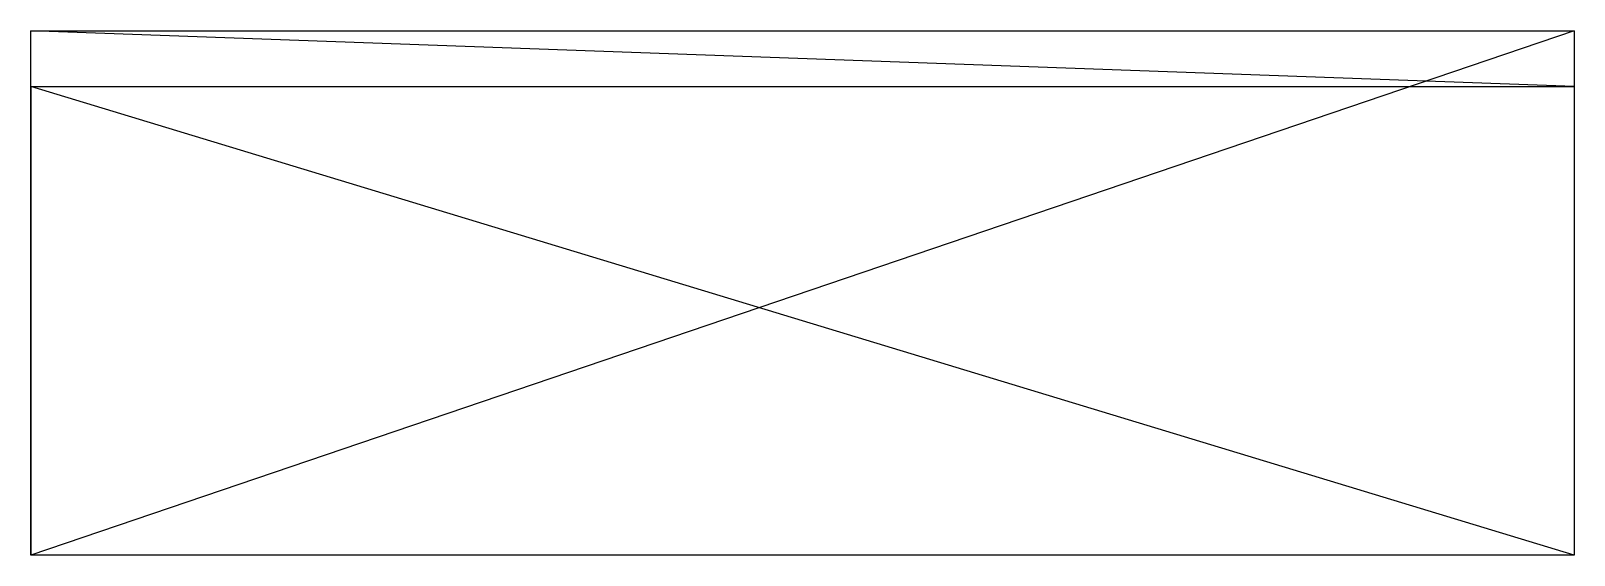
# Model space of a CAD drawing. Extents: x 555 to 1055, y 4426 to 4596.
import ezdxf

# ---------------------------------------------------------------- set-up
doc = ezdxf.new("R2010")
doc.units = 0
doc.layers.add('LAYER0', color=7, linetype='CONTINUOUS')

msp = doc.modelspace()

# ---------------------------------------------------------------- linework, layer by layer
at = {"layer": 'LAYER0'}
for p, q in [((1054.943, 4595.93, 0), (554.9434, 4425.93, 0)), ((554.9434, 4425.93, 0), (554.9434, 4595.93, 0)), ((554.9434, 4595.93, 0), (1054.943, 4595.93, 0)), ((554.9434, 4577.93, 18), (554.9434, 4595.93, 0)), ((554.9434, 4577.93, 18), (554.9434, 4595.93, 3)), ((554.9434, 4595.93, 3), (554.9434, 4595.93, 0)), ((554.9434, 4595.93, 3), (1054.943, 4595.93, 0)), ((554.9434, 4595.93, 3), (1054.943, 4595.93, 3)), ((1054.943, 4577.93, 18), (554.9434, 4595.93, 3)), ((1054.943, 4595.93, 0), (1054.943, 4425.93, 0)), ((1054.943, 4595.93, 0), (1054.943, 4425.93, 18)), ((1054.943, 4595.93, 0), (1054.943, 4577.93, 18)), ((1054.943, 4595.93, 0), (1054.943, 4595.93, 3)), ((1054.943, 4595.93, 3), (1054.943, 4577.93, 18)), ((554.9434, 4577.93, 18), (554.9434, 4425.93, 0)), ((554.9434, 4425.93, 18), (554.9434, 4577.93, 18)), ((554.9434, 4577.93, 18), (1054.943, 4577.93, 18)), ((1054.943, 4425.93, 18), (554.9434, 4577.93, 18)), ((1054.943, 4577.93, 18), (1054.943, 4425.93, 18)), ((1054.943, 4425.93, 0), (554.9434, 4425.93, 0)), ((554.9434, 4425.93, 0), (554.9434, 4425.93, 18)), ((1054.943, 4425.93, 18), (554.9434, 4425.93, 0)), ((1054.943, 4425.93, 18), (554.9434, 4425.93, 18)), ((1054.943, 4425.93, 18), (1054.943, 4425.93, 0))]:
    msp.add_line(p, q, dxfattribs=at)

doc.saveas('drawing.dxf')
